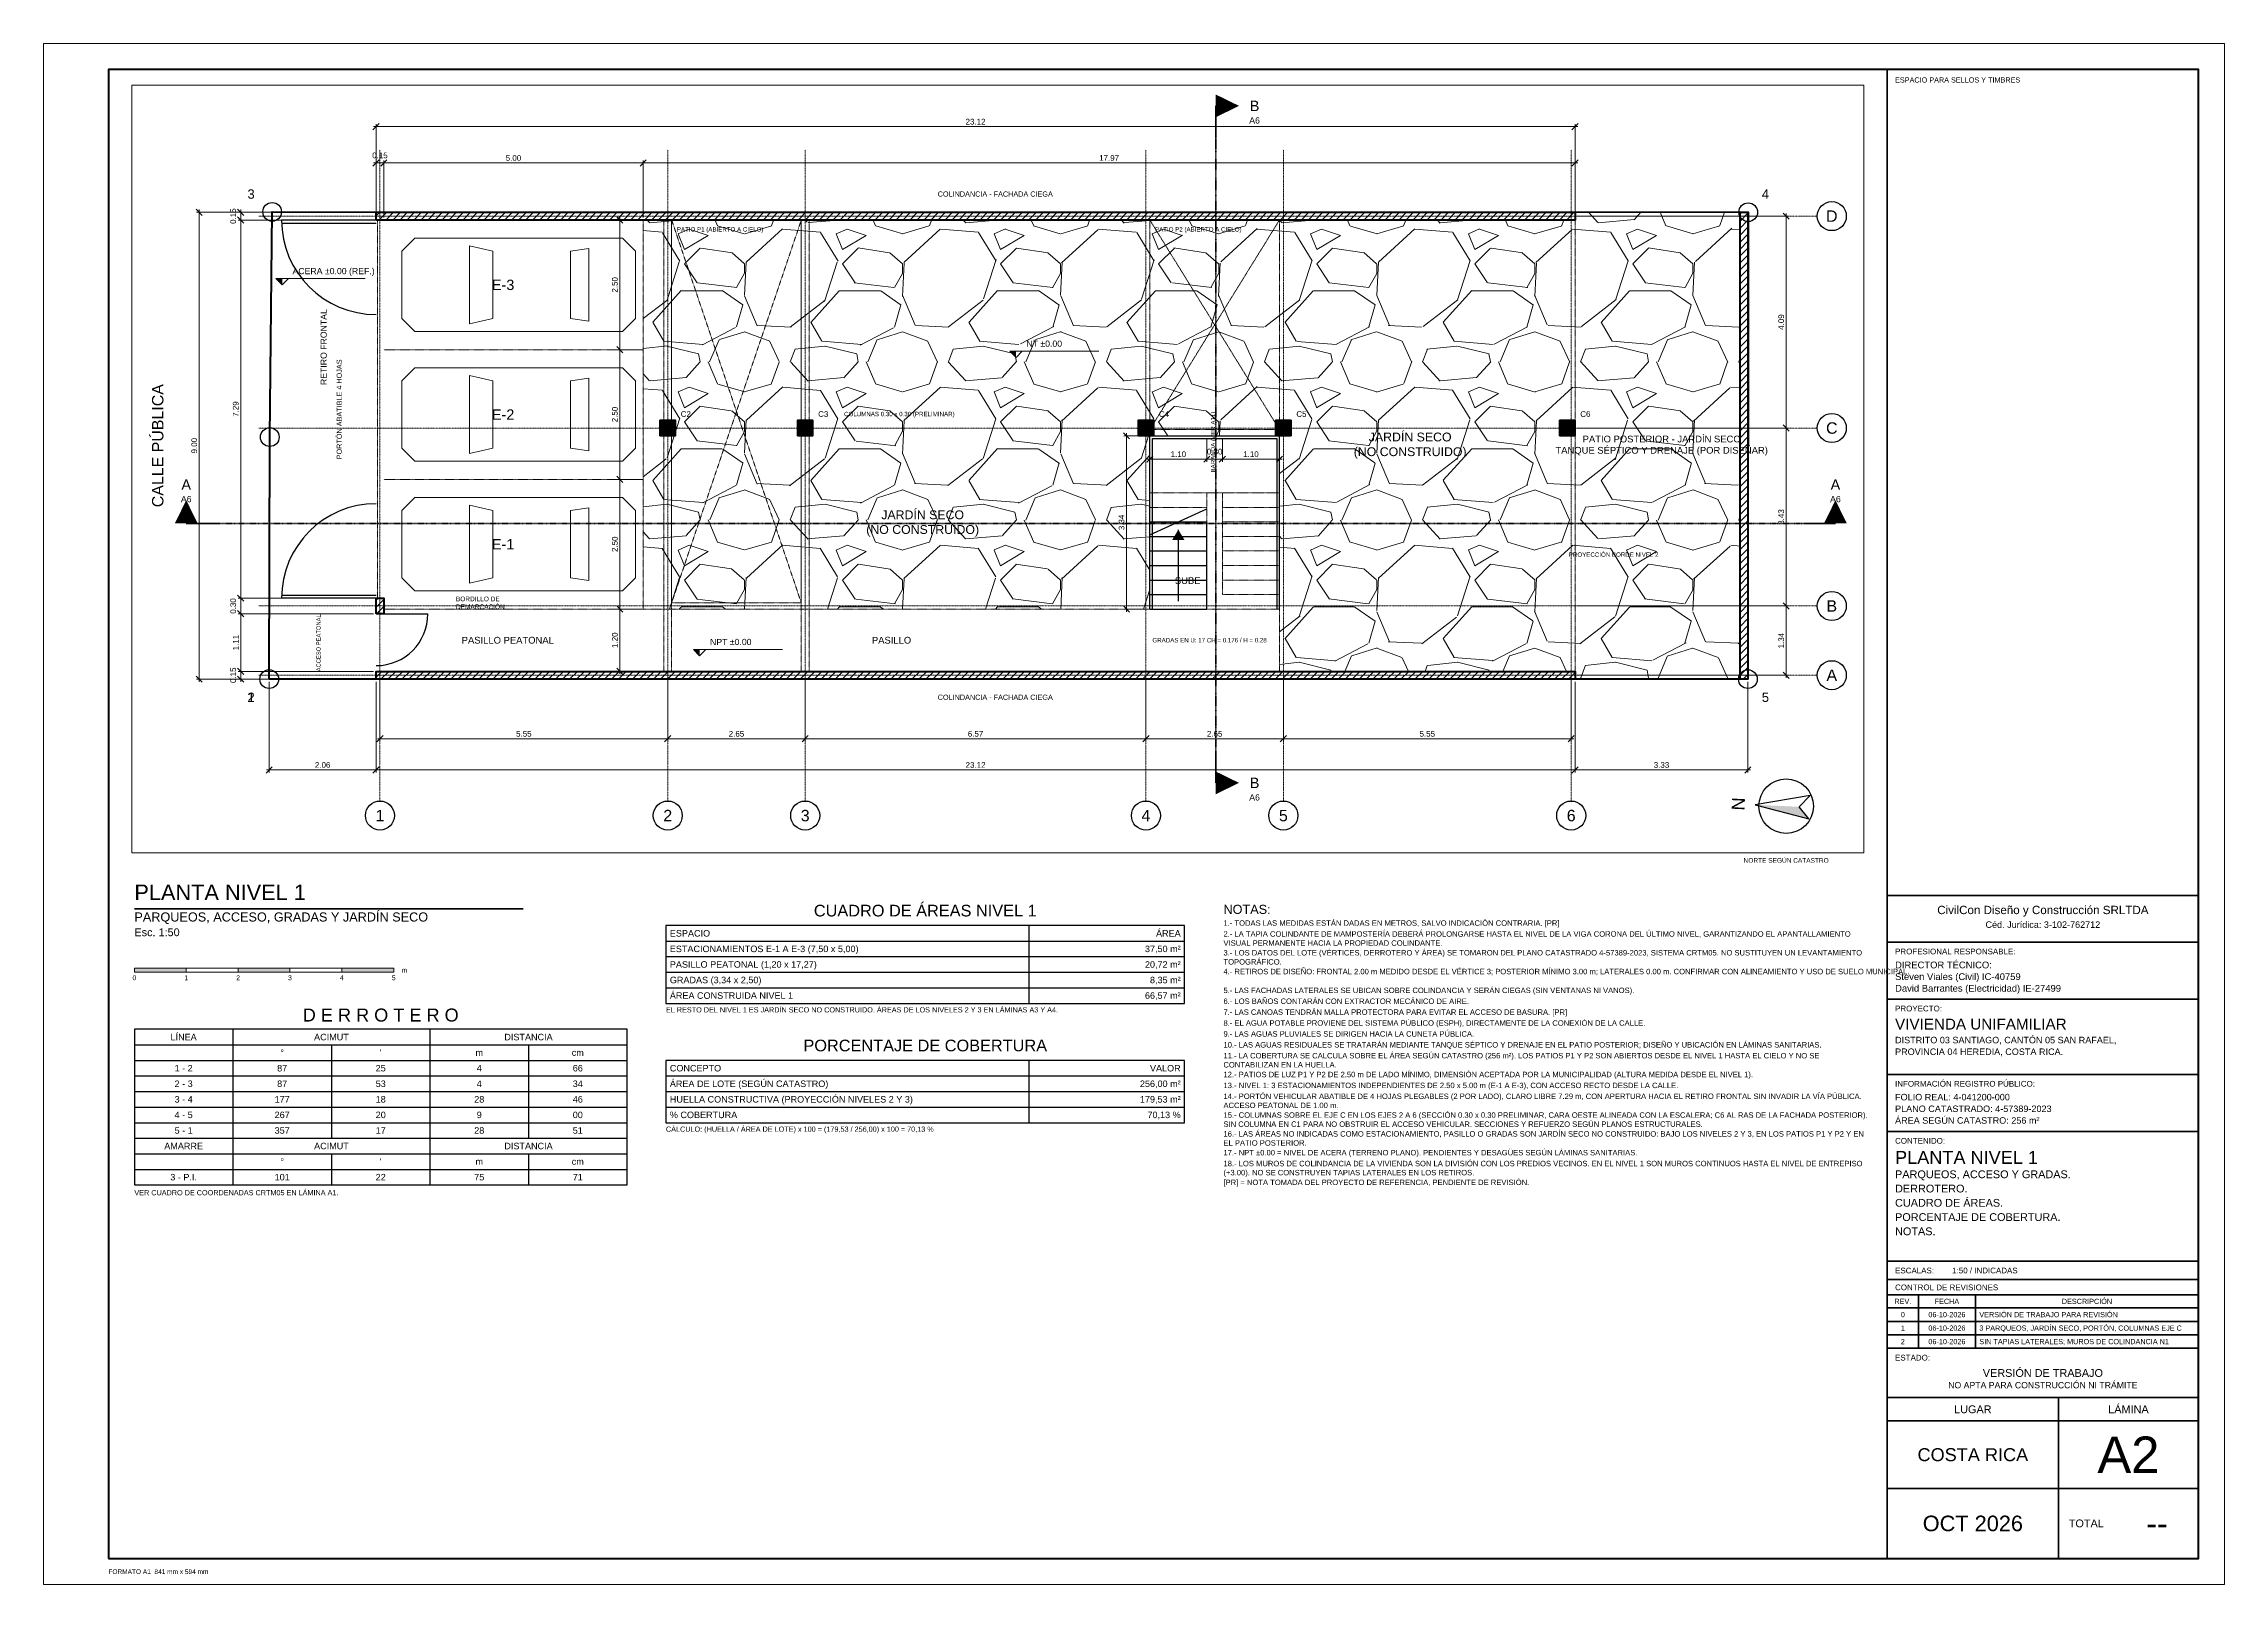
# Paper-space layout 'A2-NIVEL1' of a CAD drawing. Header units: metres, sheet in millimetres. Extents: x 0 to 841, y 0 to 594.
# The model-space entities are those that its viewports show. They can reach past a viewport. Long polylines and large blocks are cut down to what shows.
import ezdxf
from ezdxf.enums import TextEntityAlignment as Align

# ---------------------------------------------------------------- set-up
doc = ezdxf.new("R2010")
doc.units = ezdxf.units.M
for name, pattern in [('CENTER', [5.08, 3.175, -0.635, 0.635, -0.635]), ('DASHED', [1.524, 1.27, -0.254]), ('PHANTOM', [6.35, 3.175, -0.635, 0.635, -0.635, 0.635, -0.635])]:
    doc.linetypes.add(name, pattern=pattern)
for name, color, linetype, lineweight in [('A-CAJETIN', 7, 'Continuous', 35), ('A-CAJETIN-TXT', 7, 'Continuous', 25), ('A-CORTES', 7, 'Continuous', 35), ('A-COTA-50', 7, 'Continuous', 18), ('A-DEMARCACION', 8, 'DASHED', 18), ('A-EJES', 8, 'CENTER', 13), ('A-EJES-TXT', 7, 'Continuous', 25), ('A-ESCALA-GRAF', 7, 'Continuous', 18), ('A-ESCALERA', 7, 'Continuous', 25), ('A-ESPACIOS', 7, 'Continuous', 25), ('A-JARDIN', 8, 'Continuous', 9), ('A-MARCO', 7, 'Continuous', 70), ('A-MURO', 7, 'Continuous', 50), ('A-MURO-TRAMA', 8, 'Continuous', 9), ('A-NIVELES', 7, 'Continuous', 18), ('A-NORTE', 7, 'Continuous', 25), ('A-NOTAS', 7, 'Continuous', 18), ('A-PROYECCION', 8, 'DASHED', 18), ('A-PUERTA', 7, 'Continuous', 25), ('A-TABLAS', 7, 'Continuous', 25), ('A-TEXTO', 7, 'Continuous', 18), ('A-TITULOS', 7, 'Continuous', 35), ('A-TXT-50', 7, 'Continuous', 18), ('A-VEHICULO', 8, 'Continuous', 18), ('E-COLUMNA', 7, 'Continuous', 35), ('T-LINDERO', 7, 'Continuous', 50), ('T-VERTICE', 7, 'Continuous', 25)]:
    doc.layers.add(name, color=color, linetype=linetype, lineweight=lineweight)
doc.layers.add('A-VIEWPORT', color=8, linetype='Continuous', lineweight=13, plot=False)
doc.styles.add('ARIAL', font='arial.ttf')
doc.dimstyles.new('COTA-50', dxfattribs={"dimtxt": 0.11, "dimasz": 0.06, "dimexe": 0.05, "dimexo": 0.05, "dimgap": 0.04, "dimtad": 1, "dimzin": 0, "dimdsep": 46, "dimtxsty": 'ARIAL', "dimtsz": 0.06, "dimcen": 2.5, "dimdle": 0.05, "dimclrd": 7, "dimclre": 7, "dimclrt": 7, "dimazin": 3, "dimtfac": 1, "dimtmove": 0, "dimatfit": 3, "dimlwd": 18, "dimlwe": 13})

# ---------------------------------------------------------------- blocks, each defined once
blk = doc.blocks.new('NORTE')
blk.add_hatch(color=0).paths.add_polyline_path([(0, 12), (0, -5), (-4.5, -9)])
blk.add_lwpolyline([(0, 12), (-4.5, -9), (0, -5), (4.5, -9)], close=True)
blk.add_circle((0, 0), 10.5)
at = {"style": 'ARIAL'}
blk.add_text('N', height=5, dxfattribs=at).set_placement((0, 14.5), align=Align.BOTTOM_CENTER)
blk = doc.blocks.new('CAJETIN_A1')
for p, q in [((0, 255.6), (120, 255.6)), ((0, 237.6), (120, 237.6)), ((0, 215.6), (120, 215.6)), ((0, 186.6), (120, 186.6)), ((0, 164.6), (120, 164.6)), ((0, 114.6), (120, 114.6)), ((0, 107.6), (120, 107.6)), ((0, 101.6), (120, 101.6)), ((12, 101.6), (12, 81)), ((34, 101.6), (34, 81)), ((0, 96.6), (120, 96.6)), ((0, 91.4), (120, 91.4)), ((0, 86.2), (120, 86.2)), ((0, 81), (120, 81)), ((0, 62), (120, 62)), ((66, 62), (66, 0)), ((0, 53), (120, 53)), ((0, 27), (120, 27))]:
    blk.add_line(p, q)
blk.add_lwpolyline([(0, 0), (120, 0), (120, 574), (0, 574)], close=True)
at = {"style": 'ARIAL'}
for s, height, p in [('ESPACIO PARA SELLOS Y TIMBRES', 2, (3, 571)), ('PROFESIONAL RESPONSABLE:', 2.2, (3, 235.1)), ('PROYECTO:', 2.2, (3, 213.1)), ('INFORMACIÓN REGISTRO PÚBLICO:', 2.2, (3, 184.1)), ('CONTENIDO:', 2.2, (3, 162.1)), ('ESCALAS:', 2.2, (3, 112.1)), ('CONTROL DE REVISIONES', 2.2, (3, 105.6)), ('ESTADO:', 2.2, (3, 78.5))]:
    blk.add_text(s, height=height, dxfattribs=at).set_placement(p, align=Align.TOP_LEFT)
for s, height, p in [('REV.', 2, (6, 99.1)), ('FECHA', 2, (23, 99.1)), ('DESCRIPCIÓN', 2, (77, 99.1)), ('LUGAR', 3, (33, 57.5)), ('LÁMINA', 3, (93, 57.5))]:
    blk.add_text(s, height=height, dxfattribs=at).set_placement(p, align=Align.MIDDLE_CENTER)
blk.add_text('TOTAL', height=3, dxfattribs=at).set_placement((70, 13.5), align=Align.MIDDLE_LEFT)
for tag, height, p in [('EMPRESA_CED', 2.5, (60, 245.6)), ('EMPRESA', 3.2, (60, 251.6)), ('ESTADO_1', 3, (60, 73)), ('ESTADO_2', 2.4, (60, 68))]:
    blk.add_attdef(tag, text='', height=height, dxfattribs=at).set_placement(p, align=Align.TOP_CENTER)
for tag, height, p in [('PROF_1', 2.6, (3, 230.1)), ('PROF_2', 2.6, (3, 225.6)), ('PROF_3', 2.6, (3, 221.1)), ('PROYECTO', 4.2, (3, 208.1)), ('UBIC_1', 2.5, (3, 201.1)), ('UBIC_2', 2.5, (3, 196.6)), ('UBIC_3', 2.5, (3, 192.1)), ('REG_1', 2.5, (3, 179.1)), ('REG_2', 2.5, (3, 174.6)), ('REG_3', 2.5, (3, 170.1)), ('CONT_TIT', 5, (3, 157.1)), ('CONT_1', 3, (3, 149.6)), ('CONT_2', 3, (3, 144.1)), ('CONT_3', 3, (3, 138.6)), ('CONT_4', 3, (3, 133.1)), ('CONT_5', 3, (3, 127.6)), ('CONT_6', 3, (3, 122.1)), ('ESCALAS', 2.2, (25, 112.1))]:
    blk.add_attdef(tag, text='', height=height, dxfattribs=at).set_placement(p, align=Align.TOP_LEFT)
for tag, height, p in [('REV0_N', 2, (6, 94)), ('REV0_F', 2, (23, 94)), ('REV1_N', 2, (6, 88.8)), ('REV2_N', 2, (6, 83.6)), ('REV1_F', 2, (23, 88.8)), ('REV2_F', 2, (23, 83.6)), ('LUGAR', 5, (33, 40)), ('LAMINA', 14, (93, 40)), ('TOTAL', 9, (104, 13.5)), ('FECHA', 6, (33, 13.5))]:
    blk.add_attdef(tag, text='', height=height, dxfattribs=at).set_placement(p, align=Align.MIDDLE_CENTER)
for tag, p in [('REV0_D', (35.5, 94)), ('REV1_D', (35.5, 88.8)), ('REV2_D', (35.5, 83.6))]:
    blk.add_attdef(tag, text='', height=2, dxfattribs=at).set_placement(p, align=Align.MIDDLE_LEFT)
blk = doc.blocks.new('_OBLIQUE')
at = {"color": 0, "linetype": 'BYBLOCK'}
blk.add_line((-0.5, -0.5), (0.5, 0.5), dxfattribs=at)
blk = doc.blocks.new('*D27')
at = {"color": 7, "lineweight": 13}
for p, q in [((25.23, 1.41), (29.3, 1.41)), ((25.23, 0.075), (29.3, 0.075))]:
    blk.add_line(p, q, dxfattribs=at)
at = {"color": 7, "lineweight": 18}
blk.add_line((29.25, 0.025), (29.25, 1.46), dxfattribs=at)
at = {"layer": 'Defpoints'}
for p in [(25.18, 1.41), (25.18, 0.075), (29.25, 0.075)]:
    blk.add_point(p, dxfattribs=at)
at = {"layer": 'A-COTA-50', "color": 7, "xscale": 0.12, "yscale": 0.12, "rotation": 90}
for p in [(29.25, 1.41), (29.25, 0.075)]:
    blk.add_blockref('_OBLIQUE', p, dxfattribs=at)
at = {"layer": 'A-COTA-50', "color": 7, "insert": (29.155, 0.7425), "char_height": 0.11, "attachment_point": 5, "rotation": 90, "style": 'ARIAL'}
blk.add_mtext('1.34', dxfattribs=at)

msp = doc.modelspace()

# ---------------------------------------------------------------- hatches: boundary and pattern name
at = {"layer": 'A-JARDIN'}
h = msp.add_hatch(dxfattribs=at)
h.set_pattern_fill('GRAVEL', scale=0.12)
h.paths.add_polyline_path([(7.21, 1.35), (7.21, 8.85), (25.18, 8.85), (25.18, 9), (28.362, 9), (28.362, 0), (25.18, 0), (25.18, 0.15), (19.48, 0.15), (19.48, 1.35)])
h.paths.add_polyline_path([(16.98, 1.35), (16.98, 4.69), (19.48, 4.69), (19.48, 1.35)], flags=16)
at = {"layer": 'A-MURO-TRAMA'}
h = msp.add_hatch(dxfattribs=at)
h.set_pattern_fill('ANSI31', scale=0.03)
h.paths.add_polyline_path([(2.06, 8.85), (2.06, 9), (25.18, 9), (25.18, 8.85)])
h = msp.add_hatch(dxfattribs=at)
h.set_pattern_fill('ANSI31', scale=0.03)
h.paths.add_polyline_path([(28.362, 0), (28.362, 9), (28.512, 9), (28.512, 0)])
h = msp.add_hatch(dxfattribs=at)
h.set_pattern_fill('ANSI31', scale=0.03)
h.paths.add_polyline_path([(2.06, 1.26), (2.06, 1.56), (2.21, 1.56), (2.21, 1.26)])
h = msp.add_hatch(dxfattribs=at)
h.set_pattern_fill('ANSI31', scale=0.03)
h.paths.add_polyline_path([(2.06, 0), (2.06, 0.15), (25.18, 0.15), (25.18, 0)])
at = {"layer": 'A-NIVELES'}
for points in [[(0.13, 7.72), (0.25, 7.72), (0.25, 7.6)], [(14.28, 6.32), (14.4, 6.32), (14.4, 6.2)], [(8.18, 0.57), (8.3, 0.57), (8.3, 0.45)]]:
    msp.add_hatch(color=7, dxfattribs=at).paths.add_polyline_path(points)
at = {"layer": 'E-COLUMNA'}
for points in [[(7.535, 4.69), (7.535, 4.99), (7.835, 4.99), (7.835, 4.69)], [(10.185, 4.69), (10.185, 4.99), (10.485, 4.99), (10.485, 4.69)], [(16.755, 4.69), (16.755, 4.99), (17.055, 4.99), (17.055, 4.69)], [(19.405, 4.69), (19.405, 4.99), (19.705, 4.99), (19.705, 4.69)], [(24.88, 4.69), (24.88, 4.99), (25.18, 4.99), (25.18, 4.69)]]:
    msp.add_hatch(color=7, dxfattribs=at).paths.add_polyline_path(points)

# ---------------------------------------------------------------- linework, layer by layer
at = {"layer": 'A-CORTES'}
for p, q in [((18.25, 11.05), (18.25, 10.45)), ((-1.6, 3), (-1, 3)), ((30.2, 3), (29.6, 3)), ((18.25, -2), (18.25, -1.4))]:
    msp.add_line(p, q, dxfattribs=at)
at = {"layer": 'A-CORTES', "linetype": 'PHANTOM', "ltscale": 0.05}
for p, q in [((18.25, -2), (18.25, 11.05)), ((-1.6, 3), (30.2, 3))]:
    msp.add_line(p, q, dxfattribs=at)
at = {"layer": 'A-CORTES'}
for points in [[(18.25, 10.83), (18.25, 11.27), (18.7, 11.05)], [(-1.82, 3), (-1.38, 3), (-1.6, 3.45)], [(29.98, 3), (30.42, 3), (30.2, 3.45)], [(18.25, -2.22), (18.25, -1.78), (18.7, -2)]]:
    msp.add_solid(points, dxfattribs=at)
at = {"layer": 'A-DEMARCACION', "ltscale": 0.1}
for p, q in [((7.21, 1.35), (7.21, 8.85)), ((2.21, 6.35), (7.21, 6.35)), ((2.21, 3.85), (7.21, 3.85)), ((2.21, 1.35), (19.48, 1.35)), ((19.48, 0.15), (19.48, 1.35))]:
    msp.add_line(p, q, dxfattribs=at)
at = {"layer": 'A-EJES', "ltscale": 0.05}
for p, q in [((2.135, -2.35), (2.135, 10.2)), ((7.685, -2.35), (7.685, 10.2)), ((10.335, -2.35), (10.335, 10.2)), ((16.905, -2.35), (16.905, 10.2)), ((19.555, -2.35), (19.555, 10.2)), ((25.105, -2.35), (25.105, 10.2)), ((-0.2, 8.925), (29.85, 8.925)), ((-0.2, 4.84), (29.85, 4.84)), ((-0.2, 1.41), (29.85, 1.41)), ((-0.2, 0.075), (29.85, 0.075))]:
    msp.add_line(p, q, dxfattribs=at)
at = {"layer": 'A-EJES-TXT'}
for centre in [(30.13, 8.925), (30.13, 4.84), (30.13, 1.41), (30.13, 0.075), (2.135, -2.63), (7.685, -2.63), (10.335, -2.63), (16.905, -2.63), (19.555, -2.63), (25.105, -2.63)]:
    msp.add_circle(centre, 0.28, dxfattribs=at)
at = {"layer": 'A-ESCALERA'}
for p, q in [((16.98, 1.35), (16.98, 4.69)), ((16.98, 4.69), (19.48, 4.69)), ((19.48, 1.35), (19.48, 4.69)), ((16.98, 2.78), (18.08, 3.28)), ((16.98, 3.03), (18.08, 3.03)), ((18.08, 1.35), (18.08, 3.03)), ((16.98, 2.75), (18.08, 2.75)), ((17.53, 1.5), (17.53, 2.88)), ((16.98, 2.47), (18.08, 2.47)), ((16.98, 2.19), (18.08, 2.19)), ((16.98, 1.91), (18.08, 1.91)), ((16.98, 1.63), (18.08, 1.63)), ((16.98, 1.35), (18.08, 1.35))]:
    msp.add_line(p, q, dxfattribs=at)
msp.add_lwpolyline([(17.03, 1.35), (17.03, 4.64), (19.43, 4.64), (19.43, 1.35)], dxfattribs=at)
msp.add_solid([(17.53, 2.88), (17.41, 2.68), (17.65, 2.68)], dxfattribs=at)
at = {"layer": 'A-MURO'}
for points in [[(2.06, 8.85), (2.06, 9), (25.18, 9), (25.18, 8.85)], [(28.362, 0), (28.362, 9), (28.512, 9), (28.512, 0)], [(2.06, 1.26), (2.06, 1.56), (2.21, 1.56), (2.21, 1.26)], [(2.06, 0), (2.06, 0.15), (25.18, 0.15), (25.18, 0)]]:
    msp.add_lwpolyline(points, close=True, dxfattribs=at)
at = {"layer": 'A-NIVELES'}
for p, q in [((0.13, 7.72), (1.85, 7.72)), ((14.28, 6.32), (16, 6.32)), ((8.18, 0.57), (9.9, 0.57))]:
    msp.add_line(p, q, dxfattribs=at)
for points in [[(0.13, 7.72), (0.37, 7.72), (0.25, 7.6)], [(14.28, 6.32), (14.52, 6.32), (14.4, 6.2)], [(8.18, 0.57), (8.42, 0.57), (8.3, 0.45)]]:
    msp.add_lwpolyline(points, close=True, dxfattribs=at)
at = {"layer": 'A-PROYECCION', "ltscale": 0.1}
for p, q in [((2.09, 1.56), (2.09, 8.85)), ((7.76, 1.47), (10.26, 8.85)), ((7.76, 8.85), (10.26, 1.47)), ((16.98, 4.81), (19.48, 8.85)), ((16.98, 8.85), (19.48, 4.81)), ((25.18, 0.15), (25.18, 8.85)), ((16.98, 3.59), (18.08, 3.59)), ((16.98, 3.59), (19.48, 3.59)), ((18.08, 3.03), (18.08, 3.59)), ((18.38, 3.59), (19.48, 3.59)), ((18.38, 1.63), (18.38, 3.59)), ((16.98, 3.31), (18.08, 3.31)), ((18.38, 3.31), (19.48, 3.31)), ((18.38, 3.03), (19.48, 3.03)), ((18.38, 2.75), (19.48, 2.75)), ((18.38, 2.47), (19.48, 2.47)), ((18.38, 2.19), (19.48, 2.19)), ((18.38, 1.91), (19.48, 1.91)), ((18.38, 1.63), (19.48, 1.63))]:
    msp.add_line(p, q, dxfattribs=at)
for points in [[(7.61, 0.15), (7.61, 8.85), (7.76, 8.85), (7.76, 0.15)], [(7.76, 1.47), (7.76, 8.85), (10.26, 8.85), (10.26, 1.47)], [(10.26, 0.15), (10.26, 8.85), (10.41, 8.85), (10.41, 0.15)], [(16.98, 4.81), (16.98, 8.85), (19.48, 8.85), (19.48, 4.81)]]:
    msp.add_lwpolyline(points, close=True, dxfattribs=at)
at = {"layer": 'A-PUERTA'}
for p, q in [((2.06, 8.85), (0.238, 8.85)), ((2.06, 8.85), (0.238, 8.85)), ((0.238, 8.79), (2.06, 8.79)), ((0.238, 1.62), (2.06, 1.62)), ((2.06, 1.56), (0.238, 1.56)), ((2.06, 1.56), (0.238, 1.56)), ((2.06, 1.26), (3.06, 1.26))]:
    msp.add_line(p, q, dxfattribs=at)
for centre, radius, start, end in [((2.06, 8.85), 1.822, 180, -90), ((2.06, 1.56), 1.822, 90, 180), ((2.06, 1.26), 1, -90, 0)]:
    msp.add_arc(centre, radius, start, end, dxfattribs=at)
at = {"layer": 'A-VEHICULO'}
for points in [[(2.56, 6.95), (2.56, 8.25), (2.81, 8.5), (6.81, 8.5), (7.06, 8.25), (7.06, 6.95), (6.81, 6.7), (2.81, 6.7)], [(3.86, 6.85), (3.86, 8.35), (4.31, 8.25), (4.31, 6.95)], [(6.16, 6.9), (6.16, 8.3), (5.81, 8.25), (5.81, 6.95)], [(2.56, 4.45), (2.56, 5.75), (2.81, 6), (6.81, 6), (7.06, 5.75), (7.06, 4.45), (6.81, 4.2), (2.81, 4.2)], [(3.86, 4.35), (3.86, 5.85), (4.31, 5.75), (4.31, 4.45)], [(6.16, 4.4), (6.16, 5.8), (5.81, 5.75), (5.81, 4.45)], [(2.56, 1.95), (2.56, 3.25), (2.81, 3.5), (6.81, 3.5), (7.06, 3.25), (7.06, 1.95), (6.81, 1.7), (2.81, 1.7)], [(3.86, 1.85), (3.86, 3.35), (4.31, 3.25), (4.31, 1.95)], [(6.16, 1.9), (6.16, 3.3), (5.81, 3.25), (5.81, 1.95)]]:
    msp.add_lwpolyline(points, close=True, dxfattribs=at)
at = {"layer": 'E-COLUMNA'}
for points in [[(7.535, 4.69), (7.535, 4.99), (7.835, 4.99), (7.835, 4.69)], [(10.185, 4.69), (10.185, 4.99), (10.485, 4.99), (10.485, 4.69)], [(16.755, 4.69), (16.755, 4.99), (17.055, 4.99), (17.055, 4.69)], [(19.405, 4.69), (19.405, 4.99), (19.705, 4.99), (19.705, 4.69)], [(24.88, 4.69), (24.88, 4.99), (25.18, 4.99), (25.18, 4.69)]]:
    msp.add_lwpolyline(points, close=True, dxfattribs=at)
at = {"layer": 'T-LINDERO'}
msp.add_lwpolyline([(0, 0), (0.011, 4.665), (0.057, 9.007), (28.518, 9), (28.512, 0)], close=True, dxfattribs=at)
at = {"layer": 'T-VERTICE'}
for centre in [(0.057, 9.007), (28.518, 9), (0.011, 4.665), (0, 0), (28.512, 0)]:
    msp.add_circle(centre, 0.18, dxfattribs=at)

# ---------------------------------------------------------------- texts
at = {"layer": 'A-CORTES', "style": 'ARIAL'}
for s, height, p in [('B', 0.2, (19, 11.05)), ('A6', 0.12, (19, 10.77)), ('A', 0.2, (-1.6, 3.75)), ('A', 0.2, (30.2, 3.75)), ('A6', 0.12, (-1.6, 3.47)), ('A6', 0.12, (30.2, 3.47)), ('B', 0.2, (19, -2)), ('A6', 0.12, (19, -2.28))]:
    msp.add_text(s, height=height, dxfattribs=at).set_placement(p, align=Align.MIDDLE_CENTER)
at = {"layer": 'A-EJES-TXT', "style": 'ARIAL'}
for s, p in [('D', (30.13, 8.925)), ('C', (30.13, 4.84)), ('B', (30.13, 1.41)), ('A', (30.13, 0.075)), ('1', (2.135, -2.63)), ('2', (7.685, -2.63)), ('3', (10.335, -2.63)), ('4', (16.905, -2.63)), ('5', (19.555, -2.63)), ('6', (25.105, -2.63))]:
    msp.add_text(s, height=0.22, dxfattribs=at).set_placement(p, align=Align.MIDDLE_CENTER)
at = {"layer": 'A-ESCALERA', "style": 'ARIAL'}
msp.add_text('SUBE', height=0.13, dxfattribs=at).set_placement((17.71, 1.9), align=Align.MIDDLE_CENTER)
at = {"layer": 'A-ESPACIOS', "style": 'ARIAL'}
for s, height, p in [('E-3', 0.2, (4.51, 7.6)), ('E-2', 0.2, (4.51, 5.1)), ('E-1', 0.2, (4.51, 2.6)), ('PASILLO PEATONAL', 0.13, (4.6, 0.75)), ('PASILLO', 0.13, (12, 0.75))]:
    msp.add_text(s, height=height, dxfattribs=at).set_placement(p, align=Align.MIDDLE_CENTER)
for s, height, p in [('RETIRO FRONTAL', 0.12, (1.05, 6.4)), ('CALLE PÚBLICA', 0.22, (-2.15, 4.5))]:
    msp.add_text(s, height=height, rotation=90, dxfattribs=at).set_placement(p, align=Align.MIDDLE_CENTER)
at = {"layer": 'A-ESPACIOS', "attachment_point": 5, "style": 'ARIAL'}
for s, insert, char_height, width in [('JARDÍN SECO\\P(NO CONSTRUIDO)', (22, 4.5), 0.17, 3.5), ('PATIO POSTERIOR - JARDÍN SECO\\PTANQUE SÉPTICO Y DRENAJE (POR DISEÑAR)', (26.85, 4.5), 0.13, 6.5), ('JARDÍN SECO\\P(NO CONSTRUIDO)', (12.6, 3), 0.17, 3.5)]:
    msp.add_mtext(s, dxfattribs=dict(at, insert=insert, char_height=char_height, width=width))
at = {"layer": 'A-NIVELES', "style": 'ARIAL'}
for s, p in [('ACERA ±0.00 (REF.)', (0.45, 7.77)), ('NT ±0.00', (14.6, 6.37)), ('NPT ±0.00', (8.5, 0.62))]:
    msp.add_text(s, height=0.12, dxfattribs=at).set_placement(p, align=Align.BOTTOM_LEFT)
at = {"layer": 'A-TXT-50', "style": 'ARIAL'}
for s, p in [('PATIO P1 (ABIERTO A CIELO)', (7.86, 8.67)), ('PATIO P2 (ABIERTO A CIELO)', (17.08, 8.67)), ('PROYECCIÓN BORDE NIVEL 2', (25.06, 2.4)), ('GRADAS EN U: 17 CH = 0.176 / H = 0.28', (17.03, 0.75))]:
    msp.add_text(s, height=0.085, dxfattribs=at).set_placement(p, align=Align.MIDDLE_LEFT)
for s, height, p in [('PORTÓN ABATIBLE 4 HOJAS', 0.1, (1.35, 5.2)), ('BARANDA (VER A11)', 0.085, (18.2, 4.57)), ('ACCESO PEATONAL', 0.08, (0.95, 0.7))]:
    msp.add_text(s, height=height, rotation=90, dxfattribs=at).set_placement(p, align=Align.MIDDLE_CENTER)
for s, insert, char_height, width, attachment_point in [('COLINDANCIA - FACHADA CIEGA', (14, 9.35), 0.1, 6, 5), ('BORDILLO DE DEMARCACIÓN', (3.6, 1.47), 0.09, 1, 4), ('COLINDANCIA - FACHADA CIEGA', (14, -0.35), 0.1, 6, 5)]:
    msp.add_mtext(s, dxfattribs=dict(at, insert=insert, char_height=char_height, width=width, attachment_point=attachment_point))
at = {"layer": 'E-COLUMNA', "style": 'ARIAL'}
for s, height, p in [('C2', 0.11, (7.935, 5.11)), ('C3', 0.11, (10.585, 5.11)), ('COLUMNAS 0.30 x 0.30 (PRELIMINAR)', 0.085, (11.085, 5.11)), ('C4', 0.11, (17.155, 5.11)), ('C5', 0.11, (19.805, 5.11)), ('C6', 0.11, (25.28, 5.11))]:
    msp.add_text(s, height=height, dxfattribs=at).set_placement(p, align=Align.MIDDLE_LEFT)
at = {"layer": 'T-VERTICE', "style": 'ARIAL'}
for s, p in [('3', (-0.35, 9.35)), ('4', (28.85, 9.35)), ('2', (-0.35, -0.35)), ('1', (-0.35, -0.35)), ('5', (28.85, -0.35))]:
    msp.add_text(s, height=0.18, dxfattribs=at).set_placement(p, align=Align.MIDDLE_CENTER)

# ---------------------------------------------------------------- dimensions: what is measured, and where the dimension line sits
at = {"layer": 'A-COTA-50'}
for base, p1, p2 in [((2.06, 10.65), (2.06, 9), (25.18, 9)), ((2.06, 9.95), (2.06, 8.85), (2.21, 8.85)), ((2.21, 9.95), (2.21, 8.85), (7.21, 8.85)), ((7.21, 9.95), (7.21, 8.85), (25.18, 8.85)), ((16.98, 4.24), (16.98, 4.69), (18.08, 4.69)), ((18.08, 4.24), (18.08, 4.69), (18.38, 4.69)), ((18.38, 4.24), (18.38, 4.69), (19.48, 4.69)), ((0, -1.75), (0, 0), (2.06, 0)), ((2.06, -1.75), (2.06, 0), (25.18, 0)), ((2.135, -1.15), (2.135, 0.075), (7.685, 0.075)), ((7.685, -1.15), (7.685, 0.075), (10.335, 0.075)), ((10.335, -1.15), (10.335, 0.075), (16.905, 0.075)), ((16.905, -1.15), (16.905, 0.075), (19.555, 0.075)), ((19.555, -1.15), (19.555, 0.075), (25.105, 0.075)), ((25.18, -1.75), (25.18, 0), (28.512, 0))]:
    msp.add_linear_dim(base=base, p1=p1, p2=p2, dimstyle='COTA-50', dxfattribs=at).render()
for base, p1, p2 in [((-1.35, 0), (2.06, 0), (2.06, 9)), ((-0.55, 8.85), (2.06, 8.85), (2.06, 9)), ((-0.55, 1.56), (2.06, 1.56), (2.06, 8.85)), ((6.76, 6.35), (7.21, 6.35), (7.21, 8.85)), ((29.25, 4.84), (25.18, 4.84), (25.18, 8.925)), ((6.76, 3.85), (7.21, 3.85), (7.21, 6.35)), ((16.53, 1.35), (16.98, 1.35), (16.98, 4.69)), ((29.25, 1.41), (25.18, 1.41), (25.18, 4.84)), ((6.76, 1.35), (7.21, 1.35), (7.21, 3.85)), ((-0.55, 1.26), (2.06, 1.26), (2.06, 1.56)), ((-0.55, 0.15), (2.06, 0.15), (2.06, 1.26)), ((6.76, 0.15), (7.21, 0.15), (7.21, 1.35)), ((-0.55, 0), (2.06, 0), (2.06, 0.15))]:
    msp.add_linear_dim(base=base, p1=p1, p2=p2, angle=90, dimstyle='COTA-50', dxfattribs=at).render()
dim = msp.add_linear_dim(base=(29.25, 0.075), p1=(25.18, 0.075), p2=(25.18, 1.41), angle=90, dimstyle='COTA-50', dxfattribs=at)
dim.commit()
dim.dimension.update_dxf_attribs({"geometry": '*D27', "text_midpoint": (29.155, 0.7425)})

psp = doc.layouts.new('A2-NIVEL1')

# ---------------------------------------------------------------- hatches: boundary and pattern name
at = {"layer": 'A-ESCALA-GRAF'}
for points in [[(35, 236), (55, 236), (55, 237.6), (35, 237.6)], [(75, 236), (95, 236), (95, 237.6), (75, 237.6)], [(115, 236), (135, 236), (135, 237.6), (115, 237.6)]]:
    psp.add_hatch(color=7, dxfattribs=at).paths.add_polyline_path(points)

# ---------------------------------------------------------------- linework, layer by layer
for points in [[(35, 236), (55, 236), (55, 237.6), (35, 237.6)], [(55, 236), (75, 236), (75, 237.6), (55, 237.6)], [(75, 236), (95, 236), (95, 237.6), (75, 237.6)], [(95, 236), (115, 236), (115, 237.6), (95, 237.6)], [(115, 236), (135, 236), (135, 237.6), (115, 237.6)]]:
    psp.add_lwpolyline(points, close=True, dxfattribs=at)
at = {"layer": 'A-MARCO'}
psp.add_lwpolyline([(25, 10), (831, 10), (831, 584), (25, 584)], close=True, dxfattribs=at)
at = {"layer": 'A-TABLAS'}
for p, q in [((380, 254), (380, 248)), ((240, 248), (440, 248)), ((380, 248), (380, 242)), ((240, 242), (440, 242)), ((240, 236), (440, 236)), ((380, 242), (380, 236)), ((380, 236), (380, 230)), ((240, 230), (440, 230)), ((380, 230), (380, 224)), ((73, 214), (73, 208)), ((149, 214), (149, 208)), ((35, 208), (225, 208)), ((35, 202), (225, 202)), ((73, 208), (73, 202)), ((73, 202), (73, 196)), ((111, 208), (111, 202)), ((111, 202), (111, 196)), ((149, 208), (149, 202)), ((149, 202), (149, 196)), ((187, 208), (187, 202)), ((187, 202), (187, 196)), ((380, 202), (380, 196)), ((35, 196), (225, 196)), ((73, 196), (73, 190)), ((111, 196), (111, 190)), ((149, 196), (149, 190)), ((187, 196), (187, 190)), ((240, 196), (440, 196)), ((380, 196), (380, 190)), ((35, 190), (225, 190)), ((73, 190), (73, 184)), ((111, 190), (111, 184)), ((149, 190), (149, 184)), ((187, 190), (187, 184)), ((240, 190), (440, 190)), ((380, 190), (380, 184)), ((35, 184), (225, 184)), ((35, 178), (225, 178)), ((73, 184), (73, 178)), ((73, 178), (73, 172)), ((111, 184), (111, 178)), ((111, 178), (111, 172)), ((149, 184), (149, 178)), ((149, 178), (149, 172)), ((187, 184), (187, 178)), ((187, 178), (187, 172)), ((240, 184), (440, 184)), ((380, 184), (380, 178)), ((35, 172), (225, 172)), ((73, 172), (73, 166)), ((149, 172), (149, 166)), ((35, 166), (225, 166)), ((35, 160), (225, 160)), ((73, 166), (73, 160)), ((73, 160), (73, 154)), ((111, 166), (111, 160)), ((111, 160), (111, 154)), ((149, 166), (149, 160)), ((149, 160), (149, 154)), ((187, 166), (187, 160)), ((187, 160), (187, 154))]:
    psp.add_line(p, q, dxfattribs=at)
for points in [[(240, 224), (440, 224), (440, 254), (240, 254)], [(35, 154), (225, 154), (225, 214), (35, 214)], [(240, 178), (440, 178), (440, 202), (240, 202)]]:
    psp.add_lwpolyline(points, close=True, dxfattribs=at)
at = {"layer": 'A-TITULOS'}
psp.add_line((35, 260.5), (185, 260.5), dxfattribs=at)
at = {"layer": 'A-VIEWPORT'}
psp.add_lwpolyline([(0, 0), (841, 0), (841, 594), (0, 594)], close=True, dxfattribs=at)

# ---------------------------------------------------------------- block references
at = {"layer": 'A-CAJETIN'}
ref = psp.add_blockref('CAJETIN_A1', (711, 10), dxfattribs=at)
ref.add_attrib('EMPRESA', 'CivilCon Diseño y Construcción SRLTDA', dxfattribs={"layer": 'A-CAJETIN-TXT', "height": 3.2, "style": 'ARIAL'}).set_placement((771, 261.6), align=Align.TOP_CENTER)
ref.add_attrib('EMPRESA_CED', 'Céd. Jurídica: 3-102-762712', dxfattribs={"layer": 'A-CAJETIN-TXT', "height": 2.5, "style": 'ARIAL'}).set_placement((771, 255.6), align=Align.TOP_CENTER)
ref.add_attrib('PROF_1', 'DIRECTOR TÉCNICO:', dxfattribs={"layer": 'A-CAJETIN-TXT', "height": 2.6, "style": 'ARIAL'}).set_placement((714, 240.1), align=Align.TOP_LEFT)
ref.add_attrib('PROF_2', 'Steven Viales (Civil) IC-40759', dxfattribs={"layer": 'A-CAJETIN-TXT', "height": 2.6, "style": 'ARIAL'}).set_placement((714, 235.6), align=Align.TOP_LEFT)
ref.add_attrib('PROF_3', 'David Barrantes (Electricidad) IE-27499', dxfattribs={"layer": 'A-CAJETIN-TXT', "height": 2.6, "style": 'ARIAL'}).set_placement((714, 231.1), align=Align.TOP_LEFT)
ref.add_attrib('PROYECTO', 'VIVIENDA UNIFAMILIAR', dxfattribs={"layer": 'A-CAJETIN-TXT', "height": 4.2, "style": 'ARIAL'}).set_placement((714, 218.1), align=Align.TOP_LEFT)
ref.add_attrib('UBIC_1', 'DISTRITO 03 SANTIAGO, CANTÓN 05 SAN RAFAEL,', dxfattribs={"layer": 'A-CAJETIN-TXT', "height": 2.5, "style": 'ARIAL'}).set_placement((714, 211.1), align=Align.TOP_LEFT)
ref.add_attrib('UBIC_2', 'PROVINCIA 04 HEREDIA, COSTA RICA.', dxfattribs={"layer": 'A-CAJETIN-TXT', "height": 2.5, "style": 'ARIAL'}).set_placement((714, 206.6), align=Align.TOP_LEFT)
ref.add_attrib('REG_1', 'FOLIO REAL: 4-041200-000', dxfattribs={"layer": 'A-CAJETIN-TXT', "height": 2.5, "style": 'ARIAL'}).set_placement((714, 189.1), align=Align.TOP_LEFT)
ref.add_attrib('REG_2', 'PLANO CATASTRADO: 4-57389-2023', dxfattribs={"layer": 'A-CAJETIN-TXT', "height": 2.5, "style": 'ARIAL'}).set_placement((714, 184.6), align=Align.TOP_LEFT)
ref.add_attrib('REG_3', 'ÁREA SEGÚN CATASTRO: 256 m²', dxfattribs={"layer": 'A-CAJETIN-TXT', "height": 2.5, "style": 'ARIAL'}).set_placement((714, 180.1), align=Align.TOP_LEFT)
ref.add_attrib('CONT_TIT', 'PLANTA NIVEL 1', dxfattribs={"layer": 'A-CAJETIN-TXT', "height": 5, "style": 'ARIAL'}).set_placement((714, 167.1), align=Align.TOP_LEFT)
ref.add_attrib('CONT_1', 'PARQUEOS, ACCESO Y GRADAS.', dxfattribs={"layer": 'A-CAJETIN-TXT', "height": 3, "style": 'ARIAL'}).set_placement((714, 159.6), align=Align.TOP_LEFT)
ref.add_attrib('CONT_2', 'DERROTERO.', dxfattribs={"layer": 'A-CAJETIN-TXT', "height": 3, "style": 'ARIAL'}).set_placement((714, 154.1), align=Align.TOP_LEFT)
ref.add_attrib('CONT_3', 'CUADRO DE ÁREAS.', dxfattribs={"layer": 'A-CAJETIN-TXT', "height": 3, "style": 'ARIAL'}).set_placement((714, 148.6), align=Align.TOP_LEFT)
ref.add_attrib('CONT_4', 'PORCENTAJE DE COBERTURA.', dxfattribs={"layer": 'A-CAJETIN-TXT', "height": 3, "style": 'ARIAL'}).set_placement((714, 143.1), align=Align.TOP_LEFT)
ref.add_attrib('CONT_5', 'NOTAS.', dxfattribs={"layer": 'A-CAJETIN-TXT', "height": 3, "style": 'ARIAL'}).set_placement((714, 137.6), align=Align.TOP_LEFT)
ref.add_attrib('ESCALAS', '1:50 / INDICADAS', dxfattribs={"layer": 'A-CAJETIN-TXT', "height": 2.2, "style": 'ARIAL'}).set_placement((736, 122.1), align=Align.TOP_LEFT)
ref.add_attrib('REV0_N', '0', dxfattribs={"layer": 'A-CAJETIN-TXT', "height": 2, "style": 'ARIAL'}).set_placement((717, 104), align=Align.MIDDLE_CENTER)
ref.add_attrib('REV0_F', '06-10-2026', dxfattribs={"layer": 'A-CAJETIN-TXT', "height": 2, "style": 'ARIAL'}).set_placement((734, 104), align=Align.MIDDLE_CENTER)
ref.add_attrib('REV0_D', 'VERSIÓN DE TRABAJO PARA REVISIÓN', dxfattribs={"layer": 'A-CAJETIN-TXT', "height": 2, "style": 'ARIAL'}).set_placement((746.5, 104), align=Align.MIDDLE_LEFT)
ref.add_attrib('REV1_N', '1', dxfattribs={"layer": 'A-CAJETIN-TXT', "height": 2, "style": 'ARIAL'}).set_placement((717, 98.8), align=Align.MIDDLE_CENTER)
ref.add_attrib('REV1_F', '06-10-2026', dxfattribs={"layer": 'A-CAJETIN-TXT', "height": 2, "style": 'ARIAL'}).set_placement((734, 98.8), align=Align.MIDDLE_CENTER)
ref.add_attrib('REV1_D', '3 PARQUEOS, JARDÍN SECO, PORTÓN, COLUMNAS EJE C', dxfattribs={"layer": 'A-CAJETIN-TXT', "height": 2, "style": 'ARIAL'}).set_placement((746.5, 98.8), align=Align.MIDDLE_LEFT)
ref.add_attrib('REV2_N', '2', dxfattribs={"layer": 'A-CAJETIN-TXT', "height": 2, "style": 'ARIAL'}).set_placement((717, 93.6), align=Align.MIDDLE_CENTER)
ref.add_attrib('REV2_F', '06-10-2026', dxfattribs={"layer": 'A-CAJETIN-TXT', "height": 2, "style": 'ARIAL'}).set_placement((734, 93.6), align=Align.MIDDLE_CENTER)
ref.add_attrib('REV2_D', 'SIN TAPIAS LATERALES; MUROS DE COLINDANCIA N1', dxfattribs={"layer": 'A-CAJETIN-TXT', "height": 2, "style": 'ARIAL'}).set_placement((746.5, 93.6), align=Align.MIDDLE_LEFT)
ref.add_attrib('ESTADO_1', 'VERSIÓN DE TRABAJO', dxfattribs={"layer": 'A-CAJETIN-TXT', "height": 3, "style": 'ARIAL'}).set_placement((771, 83), align=Align.TOP_CENTER)
ref.add_attrib('ESTADO_2', 'NO APTA PARA CONSTRUCCIÓN NI TRÁMITE', dxfattribs={"layer": 'A-CAJETIN-TXT', "height": 2.4, "style": 'ARIAL'}).set_placement((771, 78), align=Align.TOP_CENTER)
ref.add_attrib('LUGAR', 'COSTA RICA', dxfattribs={"layer": 'A-CAJETIN-TXT', "height": 5, "style": 'ARIAL'}).set_placement((744, 50), align=Align.MIDDLE_CENTER)
ref.add_attrib('LAMINA', 'A2', dxfattribs={"layer": 'A-CAJETIN-TXT', "height": 14, "style": 'ARIAL'}).set_placement((804, 50), align=Align.MIDDLE_CENTER)
ref.add_attrib('FECHA', 'OCT 2026', dxfattribs={"layer": 'A-CAJETIN-TXT', "height": 6, "style": 'ARIAL'}).set_placement((744, 23.5), align=Align.MIDDLE_CENTER)
ref.add_attrib('TOTAL', '--', dxfattribs={"layer": 'A-CAJETIN-TXT', "height": 9, "style": 'ARIAL'}).set_placement((815, 23.5), align=Align.MIDDLE_CENTER)
at = {"layer": 'A-NORTE', "rotation": 87.28611489610071}
psp.add_blockref('NORTE', (672, 300), dxfattribs=at)

# ---------------------------------------------------------------- texts
at = {"layer": 'A-ESCALA-GRAF', "style": 'ARIAL'}
psp.add_text('m', height=1.87, dxfattribs=at).set_placement((138, 236.8), align=Align.MIDDLE_LEFT)
for s, p in [('0', (35, 234.8)), ('1', (55, 234.8)), ('2', (75, 234.8)), ('3', (95, 234.8)), ('4', (115, 234.8)), ('5', (135, 234.8))]:
    psp.add_text(s, height=1.87, dxfattribs=at).set_placement(p, align=Align.TOP_CENTER)
at = {"layer": 'A-NOTAS', "attachment_point": 1, "style": 'ARIAL'}
for s, insert, char_height, width in [('2.- LA TAPIA COLINDANTE DE MAMPOSTERÍA DEBERÁ PROLONGARSE HASTA EL NIVEL DE LA VIGA CORONA DEL ÚLTIMO NIVEL, GARANTIZANDO EL APANTALLAMIENTO VISUAL PERMANENTE HACIA LA PROPIEDAD COLINDANTE.', (455, 251.8), 2.1, 250), ('1.- TODAS LAS MEDIDAS ESTÁN DADAS EN METROS, SALVO INDICACIÓN CONTRARIA. [PR]', (455, 256), 2.1, 250), ('3.- LOS DATOS DEL LOTE (VÉRTICES, DERROTERO Y ÁREA) SE TOMARON DEL PLANO CATASTRADO 4-57389-2023, SISTEMA CRTM05. NO SUSTITUYEN UN LEVANTAMIENTO TOPOGRÁFICO.', (455, 244.56), 2.1, 250), ('4.- RETIROS DE DISEÑO: FRONTAL 2.00 m MEDIDO DESDE EL VÉRTICE 3; POSTERIOR MÍNIMO 3.00 m; LATERALES 0.00 m. CONFIRMAR CON ALINEAMIENTO Y USO DE SUELO MUNICIPAL.', (455, 237.31), 2.1, 250), ('5.- LAS FACHADAS LATERALES SE UBICAN SOBRE COLINDANCIA Y SERÁN CIEGAS (SIN VENTANAS NI VANOS).', (455, 230.06), 2.1, 250), ('EL RESTO DEL NIVEL 1 ES JARDÍN SECO NO CONSTRUIDO. ÁREAS DE LOS NIVELES 2 Y 3 EN LÁMINAS A3 Y A4.', (240, 222.5), 2, 200), ('6.- LOS BAÑOS CONTARÁN CON EXTRACTOR MECÁNICO DE AIRE.', (455, 225.87), 2.1, 250), ('7.- LAS CANOAS TENDRÁN MALLA PROTECTORA PARA EVITAR EL ACCESO DE BASURA. [PR]', (455, 221.67), 2.1, 250), ('8.- EL AGUA POTABLE PROVIENE DEL SISTEMA PÚBLICO (ESPH), DIRECTAMENTE DE LA CONEXIÓN DE LA CALLE.', (455, 217.47), 2.1, 250), ('9.- LAS AGUAS PLUVIALES SE DIRIGEN HACIA LA CUNETA PÚBLICA.', (455, 213.27), 2.1, 250), ('11.- LA COBERTURA SE CALCULA SOBRE EL ÁREA SEGÚN CATASTRO (256 m²). LOS PATIOS P1 Y P2 SON ABIERTOS DESDE EL NIVEL 1 HASTA EL CIELO Y NO SE CONTABILIZAN EN LA HUELLA.', (455, 204.87), 2.1, 250), ('10.- LAS AGUAS RESIDUALES SE TRATARÁN MEDIANTE TANQUE SÉPTICO Y DRENAJE EN EL PATIO POSTERIOR; DISEÑO Y UBICACIÓN EN LÁMINAS SANITARIAS.', (455, 209.07), 2.1, 250), ('12.- PATIOS DE LUZ P1 Y P2 DE 2.50 m DE LADO MÍNIMO, DIMENSIÓN ACEPTADA POR LA MUNICIPALIDAD (ALTURA MEDIDA DESDE EL NIVEL 1).', (455, 197.62), 2.1, 250), ('13.- NIVEL 1: 3 ESTACIONAMIENTOS INDEPENDIENTES DE 2.50 x 5.00 m (E-1 A E-3), CON ACCESO RECTO DESDE LA CALLE.', (455, 193.42), 2.1, 250), ('14.- PORTÓN VEHICULAR ABATIBLE DE 4 HOJAS PLEGABLES (2 POR LADO), CLARO LIBRE 7.29 m, CON APERTURA HACIA EL RETIRO FRONTAL SIN INVADIR LA VÍA PÚBLICA. ACCESO PEATONAL DE 1.00 m.', (455, 189.22), 2.1, 250), ('15.- COLUMNAS SOBRE EL EJE C EN LOS EJES 2 A 6 (SECCIÓN 0.30 x 0.30 PRELIMINAR, CARA OESTE ALINEADA CON LA ESCALERA; C6 AL RAS DE LA FACHADA POSTERIOR). SIN COLUMNA EN C1 PARA NO OBSTRUIR EL ACCESO VEHICULAR. SECCIONES Y REFUERZO SEGÚN PLANOS ESTRUCTURALES.', (455, 181.98), 2.1, 250), ('16.- LAS ÁREAS NO INDICADAS COMO ESTACIONAMIENTO, PASILLO O GRADAS SON JARDÍN SECO NO CONSTRUIDO: BAJO LOS NIVELES 2 Y 3, EN LOS PATIOS P1 Y P2 Y EN EL PATIO POSTERIOR.', (455, 174.73), 2.1, 250), ('18.- LOS MUROS DE COLINDANCIA DE LA VIVIENDA SON LA DIVISIÓN CON LOS PREDIOS VECINOS. EN EL NIVEL 1 SON MUROS CONTINUOS HASTA EL NIVEL DE ENTREPISO (+3.00). NO SE CONSTRUYEN TAPIAS LATERALES EN LOS RETIROS.', (455, 163.29), 2.1, 250), ('17.- NPT ±0.00 = NIVEL DE ACERA (TERRENO PLANO). PENDIENTES Y DESAGÜES SEGÚN LÁMINAS SANITARIAS.', (455, 167.49), 2.1, 250), ('[PR] = NOTA TOMADA DEL PROYECTO DE REFERENCIA, PENDIENTE DE REVISIÓN.', (455, 156.04), 2.1, 250)]:
    psp.add_mtext(s, dxfattribs=dict(at, insert=insert, char_height=char_height, width=width))
at = {"layer": 'A-TEXTO', "style": 'ARIAL'}
psp.add_text('NORTE SEGÚN CATASTRO', height=1.8, dxfattribs=at).set_placement((672, 280), align=Align.TOP_CENTER)
for s, height, p in [('Esc. 1:50', 3, (35, 249)), ('PARQUEOS, ACCESO, GRADAS Y JARDÍN SECO', 3.5, (35, 254.5))]:
    psp.add_text(s, height=height, dxfattribs=at).set_placement(p, align=Align.BOTTOM_LEFT)
for s, p in [('ÁREA', (438.5, 251)), ('37,50 m²', (438.5, 245)), ('20,72 m²', (438.5, 239)), ('66,57 m²', (438.5, 227)), ('8,35 m²', (438.5, 233)), ('256,00 m²', (438.5, 193)), ('VALOR', (438.5, 199)), ('179,53 m²', (438.5, 187)), ('70,13 %', (438.5, 181))]:
    psp.add_text(s, height=2.5, dxfattribs=at).set_placement(p, align=Align.MIDDLE_RIGHT)
for s, p in [('ESPACIO', (241.5, 251)), ('ESTACIONAMIENTOS E-1 A E-3 (7,50 x 5,00)', (241.5, 245)), ('PASILLO PEATONAL (1,20 x 17,27)', (241.5, 239)), ('ÁREA CONSTRUIDA NIVEL 1', (241.5, 227)), ('GRADAS (3,34 x 2,50)', (241.5, 233)), ('ÁREA DE LOTE (SEGÚN CATASTRO)', (241.5, 193)), ('CONCEPTO', (241.5, 199)), ('HUELLA CONSTRUCTIVA (PROYECCIÓN NIVELES 2 Y 3)', (241.5, 187)), ('% COBERTURA', (241.5, 181))]:
    psp.add_text(s, height=2.5, dxfattribs=at).set_placement(p, align=Align.MIDDLE_LEFT)
for s, p in [('LÍNEA', (54, 211)), ('ACIMUT', (111, 211)), ('DISTANCIA', (187, 211)), ('°', (92, 205)), ("'", (130, 205)), ('m', (168, 205)), ('cm', (206, 205)), ('2 - 3', (54, 193)), ('1 - 2', (54, 199)), ('87', (92, 199)), ('87', (92, 193)), ('53', (130, 193)), ('25', (130, 199)), ('4', (168, 199)), ('4', (168, 193)), ('34', (206, 193)), ('66', (206, 199)), ('3 - 4', (54, 187)), ('177', (92, 187)), ('18', (130, 187)), ('28', (168, 187)), ('46', (206, 187)), ('4 - 5', (54, 181)), ('267', (92, 181)), ('20', (130, 181)), ('9', (168, 181)), ('00', (206, 181)), ('AMARRE', (54, 169)), ('5 - 1', (54, 175)), ('357', (92, 175)), ('ACIMUT', (111, 169)), ('17', (130, 175)), ('28', (168, 175)), ('DISTANCIA', (187, 169)), ('51', (206, 175)), ('°', (92, 163)), ("'", (130, 163)), ('m', (168, 163)), ('cm', (206, 163)), ('3 - P.I.', (54, 157)), ('101', (92, 157)), ('22', (130, 157)), ('75', (168, 157)), ('71', (206, 157))]:
    psp.add_text(s, height=2.5, dxfattribs=at).set_placement(p, align=Align.MIDDLE_CENTER)
for s, p in [('CÁLCULO: (HUELLA / ÁREA DE LOTE) x 100 = (179,53 / 256,00) x 100 = 70,13 %', (240, 176.5)), ('VER CUADRO DE COORDENADAS CRTM05 EN LÁMINA A1.', (35, 152))]:
    psp.add_text(s, height=2, dxfattribs=at).set_placement(p, align=Align.TOP_LEFT)
psp.add_text('FORMATO A1  841 mm x 594 mm', height=1.8, dxfattribs=at).set_placement((25, 4))
at = {"layer": 'A-TITULOS', "style": 'ARIAL'}
psp.add_text('PLANTA NIVEL 1', height=6, dxfattribs=at).set_placement((35, 262), align=Align.BOTTOM_LEFT)
for s, height, p in [('CUADRO DE ÁREAS NIVEL 1', 4.5, (340, 262)), ('D E R R O T E R O', 5, (130, 222)), ('PORCENTAJE DE COBERTURA', 4.5, (340, 210))]:
    psp.add_text(s, height=height, dxfattribs=at).set_placement(p, align=Align.TOP_CENTER)
psp.add_text('NOTAS:', height=3.5, dxfattribs=at).set_placement((455, 262), align=Align.TOP_LEFT)

# ---------------------------------------------------------------- viewports
at = {"layer": 'A-VIEWPORT'}
psp.add_viewport(center=(368, 430), size=(668, 296), view_center_point=(14.05, 4.05), view_height=14.8, dxfattribs=at)

doc.saveas('drawing.dxf')
